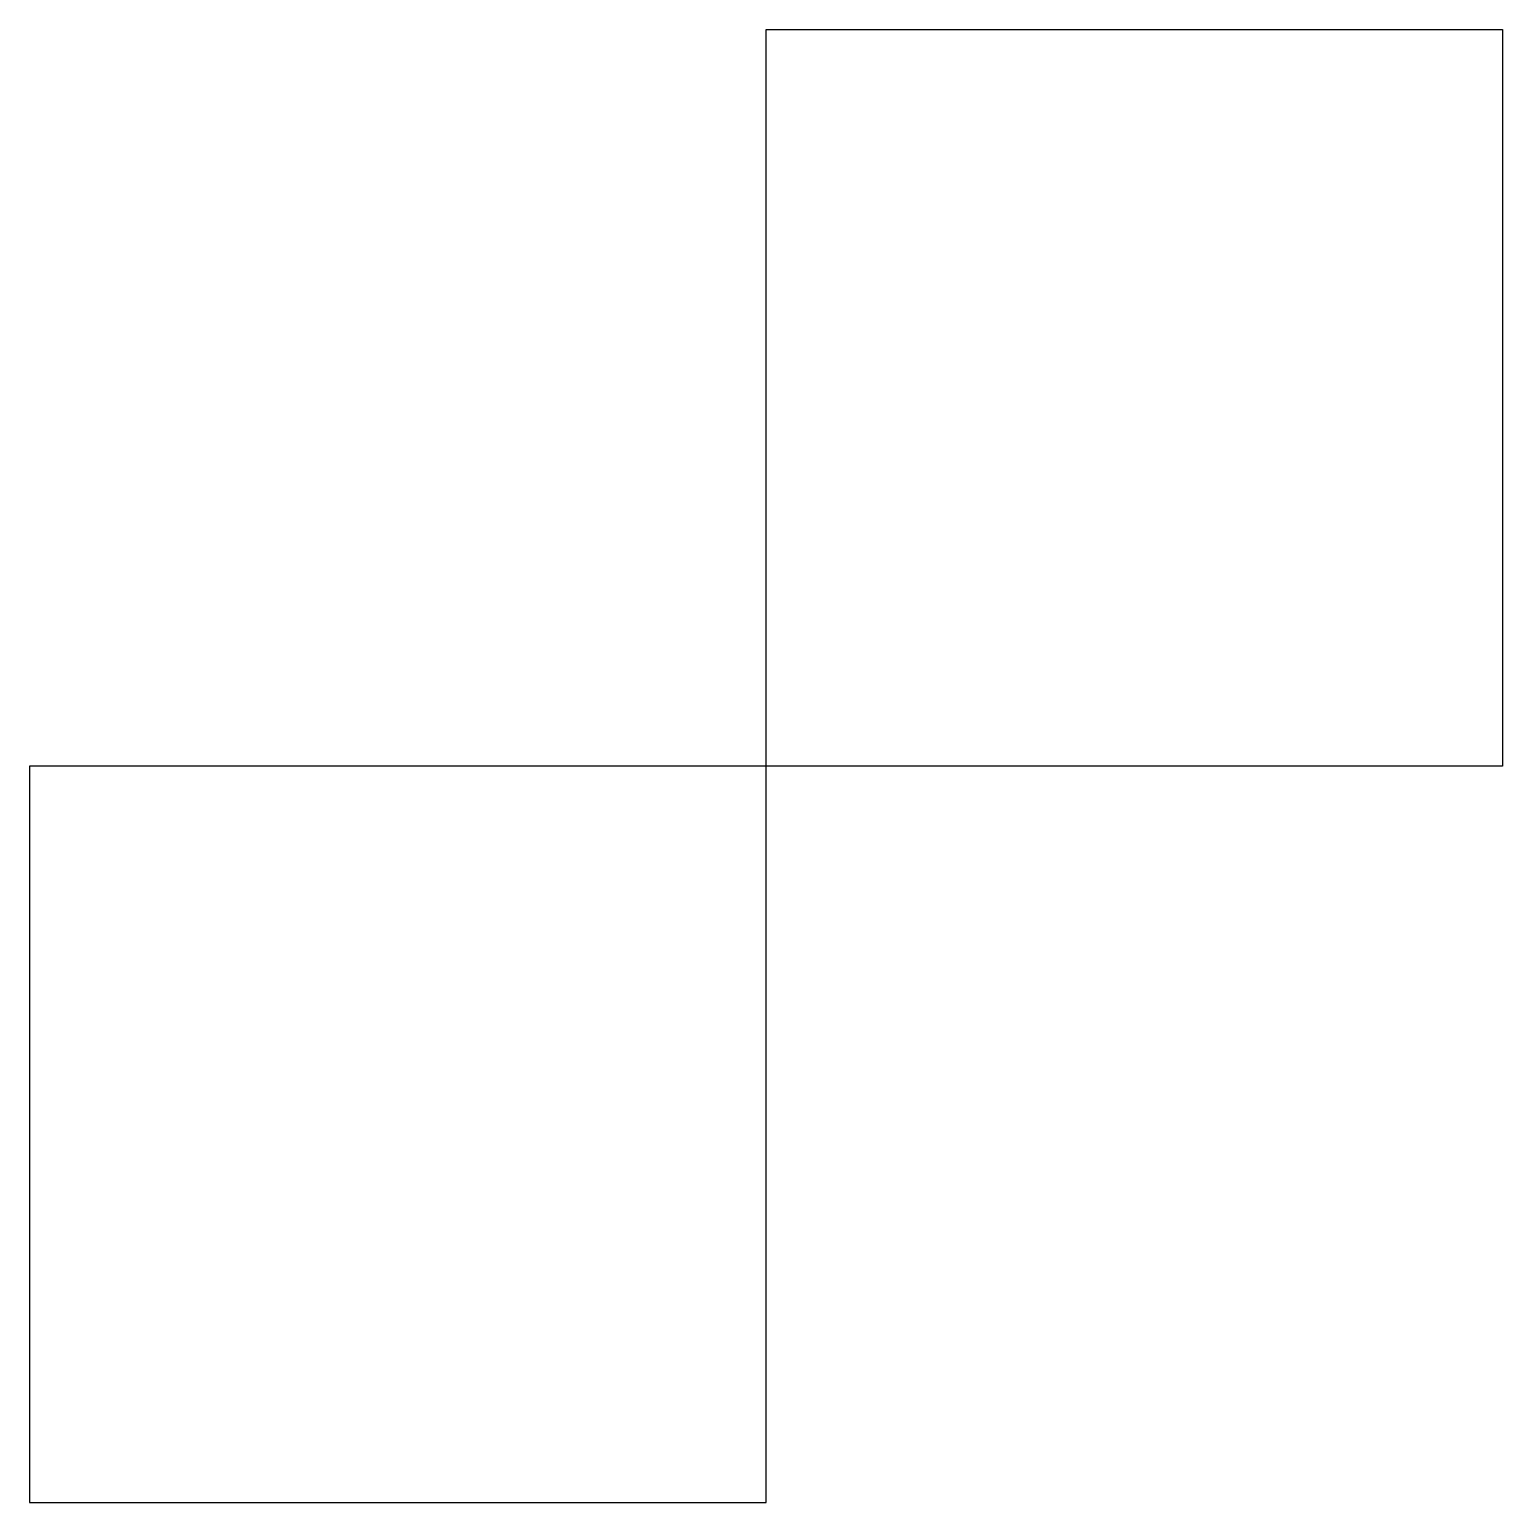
# Model space of a CAD drawing. Header units: millimetres. Extents: x 0 to 20, y 0 to 20.
import ezdxf

# ---------------------------------------------------------------- set-up
doc = ezdxf.new("R2010")
doc.units = ezdxf.units.MM
doc.header["$MEASUREMENT"] = 0
doc.layers.add('Default', color=18, linetype='Continuous', true_color=0x000000)

msp = doc.modelspace()

# ---------------------------------------------------------------- linework, layer by layer
at = {"layer": 'Default'}
msp.add_lwpolyline([(20, 10), (0, 10), (0, 0), (10, 0), (10, 20), (20, 20)], close=True, dxfattribs=at)

doc.saveas('drawing.dxf')
